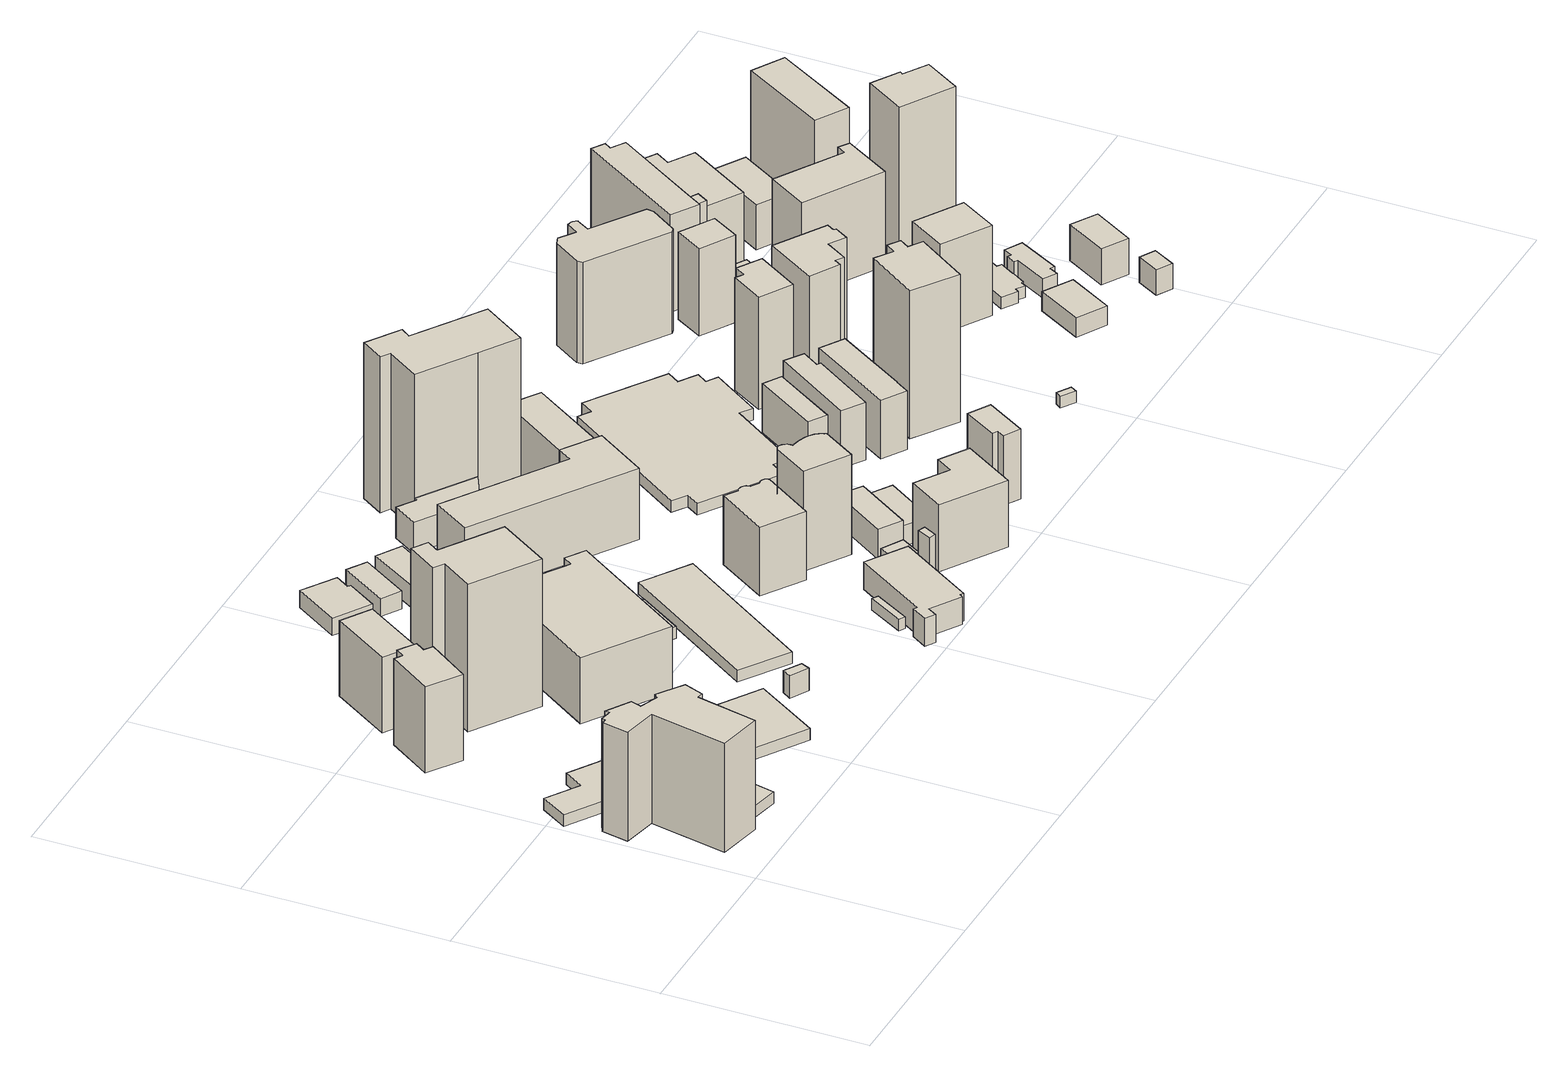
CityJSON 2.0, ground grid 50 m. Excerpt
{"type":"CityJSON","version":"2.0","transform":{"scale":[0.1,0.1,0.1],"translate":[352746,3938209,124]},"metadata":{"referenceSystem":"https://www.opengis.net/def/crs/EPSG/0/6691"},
"CityObjects":{
"building1":{"type":"Building","attributes":{"usage":"412","measuredHeight":29,"storeysAboveGround":10,"BuildingIDAttribute.prefecture":"14","BuildingIDAttribute.city":"14152","BuildingDetailAttribute.totalFloorArea":3456.35,"BuildingDetailAttribute.buildingFootprintArea":345.63,"BuildingDetailAttribute.buildingStructureType":"610","BuildingDetailAttribute.buildingStructureOrgType":"2","BuildingDetailAttribute.orgUsage":"20","BuildingDetailAttribute.surveyYear":2015},"geometry":[{"type":"Solid","lod":"1","boundaries":[[[[0,1,2,3,4,5,6,7,8,9,10,11,12,13,14,15]],[[14,16,17,15]],[[13,18,16,14]],[[12,19,18,13]],[[11,20,19,12]],[[10,21,20,11]],[[9,22,21,10]],[[8,23,22,9]],[[7,24,23,8]],[[6,25,24,7]],[[5,26,25,6]],[[4,27,26,5]],[[3,28,27,4]],[[2,29,28,3]],[[1,30,29,2]],[[0,31,30,1]],[[15,17,31,0]],[[16,18,19,20,21,22,23,24,25,26,27,28,29,30,31,17]]]]}]},
"building2":{"type":"Building","attributes":{"usage":"411","storeysAboveGround":2,"BuildingIDAttribute.prefecture":"14","BuildingIDAttribute.city":"14152","BuildingDetailAttribute.totalFloorArea":119.56,"BuildingDetailAttribute.buildingFootprintArea":59.78,"BuildingDetailAttribute.buildingStructureType":"601","BuildingDetailAttribute.buildingStructureOrgType":"1","BuildingDetailAttribute.orgUsage":"10","BuildingDetailAttribute.surveyYear":2015},"geometry":[{"type":"Solid","lod":"1","boundaries":[[[[32,33,34,35]],[[34,36,37,35]],[[33,38,36,34]],[[32,39,38,33]],[[35,37,39,32]],[[36,38,39,37]]]]}]},
"building3":{"type":"Building","attributes":{"usage":"412","measuredHeight":26.6,"storeysAboveGround":8,"BuildingIDAttribute.prefecture":"14","BuildingIDAttribute.city":"14152","BuildingDetailAttribute.totalFloorArea":929.4,"BuildingDetailAttribute.buildingFootprintArea":116.17,"BuildingDetailAttribute.buildingStructureType":"610","BuildingDetailAttribute.buildingStructureOrgType":"2","BuildingDetailAttribute.orgUsage":"20","BuildingDetailAttribute.surveyYear":2015},"geometry":[{"type":"Solid","lod":"1","boundaries":[[[[40,41,42,43,44,45,46,47]],[[46,48,49,47]],[[45,50,48,46]],[[44,51,50,45]],[[43,52,51,44]],[[42,53,52,43]],[[41,54,53,42]],[[40,55,54,41]],[[47,49,55,40]],[[48,50,51,52,53,54,55,49]]]]}]},
"building4":{"type":"Building","attributes":{"usage":"431","storeysAboveGround":2,"BuildingIDAttribute.prefecture":"14","BuildingIDAttribute.city":"14152","BuildingDetailAttribute.totalFloorArea":1826.39,"BuildingDetailAttribute.buildingFootprintArea":913.2,"BuildingDetailAttribute.buildingStructureType":"610","BuildingDetailAttribute.buildingStructureOrgType":"2","BuildingDetailAttribute.orgUsage":"141","BuildingDetailAttribute.surveyYear":2015},"geometry":[{"type":"Solid","lod":"1","boundaries":[[[[56,57,58,59,60,61,62,63]],[[62,64,65,63]],[[61,66,64,62]],[[60,67,66,61]],[[59,68,67,60]],[[58,69,68,59]],[[57,70,69,58]],[[56,71,70,57]],[[63,65,71,56]],[[64,66,67,68,69,70,71,65]]]]}]},
"building5":{"type":"Building","attributes":{"usage":"401","measuredHeight":21.5,"storeysAboveGround":5,"BuildingIDAttribute.prefecture":"14","BuildingIDAttribute.city":"14152","BuildingDetailAttribute.totalFloorArea":671.8,"BuildingDetailAttribute.buildingFootprintArea":134.36,"BuildingDetailAttribute.buildingStructureType":"610","BuildingDetailAttribute.buildingStructureOrgType":"2","BuildingDetailAttribute.orgUsage":"61","BuildingDetailAttribute.surveyYear":2015},"geometry":[{"type":"Solid","lod":"1","boundaries":[[[[72,73,74,75]],[[74,76,77,75]],[[73,78,76,74]],[[72,79,78,73]],[[75,77,79,72]],[[76,78,79,77]]]]}]},
"building6":{"type":"Building","attributes":{"usage":"414","measuredHeight":40.5,"storeysAboveGround":13,"BuildingIDAttribute.prefecture":"14","BuildingIDAttribute.city":"14152","BuildingDetailAttribute.totalFloorArea":3338.37,"BuildingDetailAttribute.buildingFootprintArea":256.8,"BuildingDetailAttribute.buildingStructureType":"610","BuildingDetailAttribute.buildingStructureOrgType":"2","BuildingDetailAttribute.orgUsage":"44","BuildingDetailAttribute.surveyYear":2015},"geometry":[{"type":"Solid","lod":"1","boundaries":[[[[80,81,82,83,84,85,86,87]],[[86,88,89,87]],[[85,90,88,86]],[[84,91,90,85]],[[83,92,91,84]],[[82,93,92,83]],[[81,94,93,82]],[[80,95,94,81]],[[87,89,95,80]],[[88,90,91,92,93,94,95,89]]]]}]},
"building7":{"type":"Building","attributes":{"usage":"414","measuredHeight":6.7,"storeysAboveGround":13,"BuildingIDAttribute.prefecture":"14","BuildingIDAttribute.city":"14152","BuildingDetailAttribute.totalFloorArea":1744.24,"BuildingDetailAttribute.buildingFootprintArea":134.17,"BuildingDetailAttribute.buildingStructureType":"610","BuildingDetailAttribute.buildingStructureOrgType":"2","BuildingDetailAttribute.orgUsage":"44","BuildingDetailAttribute.surveyYear":2015},"geometry":[{"type":"Solid","lod":"1","boundaries":[[[[96,97,98,99,100,101,102,103]],[[102,104,105,103]],[[101,106,104,102]],[[100,107,106,101]],[[99,108,107,100]],[[98,109,108,99]],[[97,110,109,98]],[[96,111,110,97]],[[103,105,111,96]],[[104,106,107,108,109,110,111,105]]]]}]},
"building8":{"type":"Building","attributes":{"measuredHeight":9.7,"BuildingIDAttribute.prefecture":"14","BuildingIDAttribute.city":"14152","BuildingDetailAttribute.surveyYear":2015},"geometry":[{"type":"Solid","lod":"1","boundaries":[[[[112,113,114,115]],[[114,116,117,115]],[[113,118,116,114]],[[112,119,118,113]],[[115,117,119,112]],[[116,118,119,117]]]]}]},
"building9":{"type":"Building","attributes":{"usage":"404","measuredHeight":18.6,"storeysAboveGround":4,"BuildingIDAttribute.prefecture":"14","BuildingIDAttribute.city":"14152","BuildingDetailAttribute.totalFloorArea":2970.97,"BuildingDetailAttribute.buildingFootprintArea":742.74,"BuildingDetailAttribute.buildingStructureType":"610","BuildingDetailAttribute.buildingStructureOrgType":"2","BuildingDetailAttribute.orgUsage":"110","BuildingDetailAttribute.surveyYear":2015},"geometry":[{"type":"Solid","lod":"1","boundaries":[[[[120,121,122,123,124,125,126,127,128,129,130,131]],[[130,132,133,131]],[[129,134,132,130]],[[128,135,134,129]],[[127,136,135,128]],[[126,137,136,127]],[[125,138,137,126]],[[124,139,138,125]],[[123,140,139,124]],[[122,141,140,123]],[[121,142,141,122]],[[120,143,142,121]],[[131,133,143,120]],[[132,134,135,136,137,138,139,140,141,142,143,133]]]]}]},
"building10":{"type":"Building","attributes":{"usage":"401","measuredHeight":5.7,"storeysAboveGround":2,"BuildingIDAttribute.prefecture":"14","BuildingIDAttribute.city":"14152","BuildingDetailAttribute.totalFloorArea":253.74,"BuildingDetailAttribute.buildingFootprintArea":126.87,"BuildingDetailAttribute.buildingStructureType":"610","BuildingDetailAttribute.buildingStructureOrgType":"2","BuildingDetailAttribute.orgUsage":"61","BuildingDetailAttribute.surveyYear":2015},"geometry":[{"type":"Solid","lod":"1","boundaries":[[[[144,145,146,147,148,149]],[[148,150,151,149]],[[147,152,150,148]],[[146,153,152,147]],[[145,154,153,146]],[[144,155,154,145]],[[149,151,155,144]],[[150,152,153,154,155,151]]]]}]},
"building11":{"type":"Building","attributes":{"BuildingIDAttribute.prefecture":"14","BuildingIDAttribute.city":"14152","BuildingDetailAttribute.surveyYear":2015},"geometry":[{"type":"Solid","lod":"1","boundaries":[[[[156,157,158,159]],[[158,160,161,159]],[[157,162,160,158]],[[156,163,162,157]],[[159,161,163,156]],[[160,162,163,161]]]]}]},
"building12":{"type":"Building","attributes":{"usage":"411","storeysAboveGround":2,"BuildingIDAttribute.prefecture":"14","BuildingIDAttribute.city":"14152","BuildingDetailAttribute.totalFloorArea":138.74,"BuildingDetailAttribute.buildingFootprintArea":69.37,"BuildingDetailAttribute.buildingStructureType":"610","BuildingDetailAttribute.buildingStructureOrgType":"2","BuildingDetailAttribute.orgUsage":"10","BuildingDetailAttribute.surveyYear":2015},"geometry":[{"type":"Solid","lod":"1","boundaries":[[[[164,165,166,167,168,169,170,171]],[[170,172,173,171]],[[169,174,172,170]],[[168,175,174,169]],[[167,176,175,168]],[[166,177,176,167]],[[165,178,177,166]],[[164,179,178,165]],[[171,173,179,164]],[[172,174,175,176,177,178,179,173]]]]}]},
"building13":{"type":"Building","attributes":{"usage":"402","storeysAboveGround":3,"BuildingIDAttribute.prefecture":"14","BuildingIDAttribute.city":"14152","BuildingDetailAttribute.totalFloorArea":1592.47,"BuildingDetailAttribute.buildingFootprintArea":530.82,"BuildingDetailAttribute.buildingStructureType":"610","BuildingDetailAttribute.buildingStructureOrgType":"2","BuildingDetailAttribute.orgUsage":"72","BuildingDetailAttribute.surveyYear":2015},"geometry":[{"type":"Solid","lod":"1","boundaries":[[[[180,181,182,183]],[[182,184,185,183]],[[181,186,184,182]],[[180,187,186,181]],[[183,185,187,180]],[[184,186,187,185]]]]}]},
"building14":{"type":"Building","attributes":{"usage":"412","measuredHeight":5.8,"storeysAboveGround":2,"BuildingIDAttribute.prefecture":"14","BuildingIDAttribute.city":"14152","BuildingDetailAttribute.totalFloorArea":128.72,"BuildingDetailAttribute.buildingFootprintArea":64.36,"BuildingDetailAttribute.buildingStructureType":"601","BuildingDetailAttribute.buildingStructureOrgType":"1","BuildingDetailAttribute.orgUsage":"20","BuildingDetailAttribute.surveyYear":2015},"geometry":[{"type":"Solid","lod":"1","boundaries":[[[[188,189,190,191]],[[190,192,193,191]],[[189,194,192,190]],[[188,195,194,189]],[[191,193,195,188]],[[192,194,195,193]]]]}]},
"building15":{"type":"Building","attributes":{"usage":"413","measuredHeight":7.1,"storeysAboveGround":2,"BuildingIDAttribute.prefecture":"14","BuildingIDAttribute.city":"14152","BuildingDetailAttribute.totalFloorArea":194.7,"BuildingDetailAttribute.buildingFootprintArea":97.35,"BuildingDetailAttribute.buildingStructureType":"601","BuildingDetailAttribute.buildingStructureOrgType":"1","BuildingDetailAttribute.orgUsage":"30","BuildingDetailAttribute.surveyYear":2015},"geometry":[{"type":"Solid","lod":"1","boundaries":[[[[196,197,198,199]],[[198,200,201,199]],[[197,202,200,198]],[[196,203,202,197]],[[199,201,203,196]],[[200,202,203,201]]]]}]},
"building16":{"type":"Building","attributes":{"BuildingIDAttribute.prefecture":"14","BuildingIDAttribute.city":"14152","BuildingDetailAttribute.surveyYear":2015},"geometry":[{"type":"Solid","lod":"1","boundaries":[[[[204,205,206,207]],[[206,208,209,207]],[[205,210,208,206]],[[204,211,210,205]],[[207,209,211,204]],[[208,210,211,209]]]]}]},
"building17":{"type":"Building","attributes":{"usage":"411","measuredHeight":7.5,"storeysAboveGround":2,"BuildingIDAttribute.prefecture":"14","BuildingIDAttribute.city":"14152","BuildingDetailAttribute.totalFloorArea":149.2,"BuildingDetailAttribute.buildingFootprintArea":74.6,"BuildingDetailAttribute.buildingStructureType":"601","BuildingDetailAttribute.buildingStructureOrgType":"1","BuildingDetailAttribute.orgUsage":"10","BuildingDetailAttribute.surveyYear":2015},"geometry":[{"type":"Solid","lod":"1","boundaries":[[[[212,213,214,215,216,217,218,219,220,221]],[[220,222,223,221]],[[219,224,222,220]],[[218,225,224,219]],[[217,226,225,218]],[[216,227,226,217]],[[215,228,227,216]],[[214,229,228,215]],[[213,230,229,214]],[[212,231,230,213]],[[221,223,231,212]],[[222,224,225,226,227,228,229,230,231,223]]]]}]},
"building18":{"type":"Building","attributes":{"usage":"414","measuredHeight":21.8,"storeysAboveGround":6,"BuildingIDAttribute.prefecture":"14","BuildingIDAttribute.city":"14152","BuildingDetailAttribute.totalFloorArea":638.61,"BuildingDetailAttribute.buildingFootprintArea":106.44,"BuildingDetailAttribute.buildingStructureType":"610","BuildingDetailAttribute.buildingStructureOrgType":"2","BuildingDetailAttribute.orgUsage":"44","BuildingDetailAttribute.surveyYear":2015},"geometry":[{"type":"Solid","lod":"1","boundaries":[[[[232,233,234,235,236,237,238,239,240,241,242,243,244,245,246,247,248,249,250,251,252]],[[251,253,254,252]],[[250,255,253,251]],[[249,256,255,250]],[[248,257,256,249]],[[247,258,257,248]],[[246,259,258,247]],[[245,260,259,246]],[[244,261,260,245]],[[243,262,261,244]],[[242,263,262,243]],[[241,264,263,242]],[[240,265,264,241]],[[239,266,265,240]],[[238,267,266,239]],[[237,268,267,238]],[[236,269,268,237]],[[235,270,269,236]],[[234,271,270,235]],[[233,272,271,234]],[[232,273,272,233]],[[252,254,273,232]],[[253,255,256,257,258,259,260,261,262,263,264,265,266,267,268,269,270,271,272,273,254]]]]}]},
"building19":{"type":"Building","attributes":{"usage":"414","measuredHeight":21.4,"storeysAboveGround":13,"BuildingIDAttribute.prefecture":"14","BuildingIDAttribute.city":"14152","BuildingDetailAttribute.totalFloorArea":5369.91,"BuildingDetailAttribute.buildingFootprintArea":413.07,"BuildingDetailAttribute.buildingStructureType":"610","BuildingDetailAttribute.buildingStructureOrgType":"2","BuildingDetailAttribute.orgUsage":"44","BuildingDetailAttribute.surveyYear":2015},"geometry":[{"type":"Solid","lod":"1","boundaries":[[[[274,275,276,277,278,279,280]],[[279,281,282,280]],[[278,283,281,279]],[[277,284,283,278]],[[276,285,284,277]],[[275,286,285,276]],[[274,287,286,275]],[[280,282,287,274]],[[281,283,284,285,286,287,282]]]]}]},
"building20":{"type":"Building","attributes":{"measuredHeight":15.6,"BuildingIDAttribute.prefecture":"14","BuildingIDAttribute.city":"14152","BuildingDetailAttribute.surveyYear":2015},"geometry":[{"type":"Solid","lod":"1","boundaries":[[[[288,289,290,291]],[[290,292,293,291]],[[289,294,292,290]],[[288,295,294,289]],[[291,293,295,288]],[[292,294,295,293]]]]}]},
"building21":{"type":"Building","attributes":{"usage":"414","measuredHeight":18.4,"storeysAboveGround":13,"BuildingIDAttribute.prefecture":"14","BuildingIDAttribute.city":"14152","BuildingDetailAttribute.totalFloorArea":1444.84,"BuildingDetailAttribute.buildingFootprintArea":111.14,"BuildingDetailAttribute.buildingStructureType":"610","BuildingDetailAttribute.buildingStructureOrgType":"2","BuildingDetailAttribute.orgUsage":"44","BuildingDetailAttribute.surveyYear":2015},"geometry":[{"type":"Solid","lod":"1","boundaries":[[[[296,297,298,299,300,301,302,303]],[[302,304,305,303]],[[301,306,304,302]],[[300,307,306,301]],[[299,308,307,300]],[[298,309,308,299]],[[297,310,309,298]],[[296,311,310,297]],[[303,305,311,296]],[[304,306,307,308,309,310,311,305]]]]}]},
"building22":{"type":"Building","attributes":{"usage":"413","storeysAboveGround":1,"BuildingIDAttribute.prefecture":"14","BuildingIDAttribute.city":"14152","BuildingDetailAttribute.totalFloorArea":35.87,"BuildingDetailAttribute.buildingFootprintArea":35.87,"BuildingDetailAttribute.buildingStructureType":"601","BuildingDetailAttribute.buildingStructureOrgType":"1","BuildingDetailAttribute.orgUsage":"30","BuildingDetailAttribute.surveyYear":2015},"geometry":[{"type":"Solid","lod":"1","boundaries":[[[[312,313,314,315]],[[314,316,317,315]],[[313,318,316,314]],[[312,319,318,313]],[[315,317,319,312]],[[316,318,319,317]]]]}]},
"building23":{"type":"Building","attributes":{"usage":"414","measuredHeight":30.5,"storeysAboveGround":9,"BuildingIDAttribute.prefecture":"14","BuildingIDAttribute.city":"14152","BuildingDetailAttribute.totalFloorArea":1024.26,"BuildingDetailAttribute.buildingFootprintArea":113.81,"BuildingDetailAttribute.buildingStructureType":"610","BuildingDetailAttribute.buildingStructureOrgType":"2","BuildingDetailAttribute.orgUsage":"44","BuildingDetailAttribute.surveyYear":2015},"geometry":[{"type":"Solid","lod":"1","boundaries":[[[[320,321,322,323,324,325,326,327,328,329,330,331,332,333,334,335,336,337]],[[336,338,339,337]],[[335,340,338,336]],[[334,341,340,335]],[[333,342,341,334]],[[332,343,342,333]],[[331,344,343,332]],[[330,345,344,331]],[[329,346,345,330]],[[328,347,346,329]],[[327,348,347,328]],[[326,349,348,327]],[[325,350,349,326]],[[324,351,350,325]],[[323,352,351,324]],[[322,353,352,323]],[[321,354,353,322]],[[320,355,354,321]],[[337,339,355,320]],[[338,340,341,342,343,344,345,346,347,348,349,350,351,352,353,354,355,339]]]]}]},
"building24":{"type":"Building","attributes":{"usage":"414","measuredHeight":20.6,"storeysAboveGround":6,"BuildingIDAttribute.prefecture":"14","BuildingIDAttribute.city":"14152","BuildingDetailAttribute.totalFloorArea":1369.75,"BuildingDetailAttribute.buildingFootprintArea":228.29,"BuildingDetailAttribute.buildingStructureType":"610","BuildingDetailAttribute.buildingStructureOrgType":"2","BuildingDetailAttribute.orgUsage":"44","BuildingDetailAttribute.surveyYear":2015},"geometry":[{"type":"Solid","lod":"1","boundaries":[[[[356,357,358,359,360,361]],[[360,362,363,361]],[[359,364,362,360]],[[358,365,364,359]],[[357,366,365,358]],[[356,367,366,357]],[[361,363,367,356]],[[362,364,365,366,367,363]]]]}]},
"building25":{"type":"Building","attributes":{"usage":"402","measuredHeight":9.5,"storeysAboveGround":3,"BuildingIDAttribute.prefecture":"14","BuildingIDAttribute.city":"14152","BuildingDetailAttribute.totalFloorArea":359.44,"BuildingDetailAttribute.buildingFootprintArea":119.81,"BuildingDetailAttribute.buildingStructureType":"610","BuildingDetailAttribute.buildingStructureOrgType":"2","BuildingDetailAttribute.orgUsage":"101","BuildingDetailAttribute.surveyYear":2015},"geometry":[{"type":"Solid","lod":"1","boundaries":[[[[368,369,370,371]],[[370,372,373,371]],[[369,374,372,370]],[[368,375,374,369]],[[371,373,375,368]],[[372,374,375,373]]]]}]},
"building26":{"type":"Building","attributes":{"usage":"414","measuredHeight":43.7,"storeysAboveGround":13,"BuildingIDAttribute.prefecture":"14","BuildingIDAttribute.city":"14152","BuildingDetailAttribute.totalFloorArea":4040.77,"BuildingDetailAttribute.buildingFootprintArea":310.83,"BuildingDetailAttribute.buildingStructureType":"610","BuildingDetailAttribute.buildingStructureOrgType":"2","BuildingDetailAttribute.orgUsage":"44","BuildingDetailAttribute.surveyYear":2015},"geometry":[{"type":"Solid","lod":"1","boundaries":[[[[376,377,378,379,380,381,382,383,384]],[[383,385,386,384]],[[382,387,385,383]],[[381,388,387,382]],[[380,389,388,381]],[[379,390,389,380]],[[378,391,390,379]],[[377,392,391,378]],[[376,393,392,377]],[[384,386,393,376]],[[385,387,388,389,390,391,392,393,386]]]]}]},
"building27":{"type":"Building","attributes":{"usage":"413","measuredHeight":7,"storeysAboveGround":2,"BuildingIDAttribute.prefecture":"14","BuildingIDAttribute.city":"14152","BuildingDetailAttribute.totalFloorArea":169.87,"BuildingDetailAttribute.buildingFootprintArea":84.94,"BuildingDetailAttribute.buildingStructureType":"601","BuildingDetailAttribute.buildingStructureOrgType":"1","BuildingDetailAttribute.orgUsage":"30","BuildingDetailAttribute.surveyYear":2015},"geometry":[{"type":"Solid","lod":"1","boundaries":[[[[394,395,396,397]],[[396,398,399,397]],[[395,400,398,396]],[[394,401,400,395]],[[397,399,401,394]],[[398,400,401,399]]]]}]},
"building28":{"type":"Building","attributes":{"usage":"414","measuredHeight":16.9,"storeysAboveGround":13,"BuildingIDAttribute.prefecture":"14","BuildingIDAttribute.city":"14152","BuildingDetailAttribute.totalFloorArea":2221.88,"BuildingDetailAttribute.buildingFootprintArea":170.91,"BuildingDetailAttribute.buildingStructureType":"610","BuildingDetailAttribute.buildingStructureOrgType":"2","BuildingDetailAttribute.orgUsage":"44","BuildingDetailAttribute.surveyYear":2015},"geometry":[{"type":"Solid","lod":"1","boundaries":[[[[276,275,402,403,404]],[[403,405,406,404]],[[402,407,405,403]],[[275,408,407,402]],[[276,409,408,275]],[[404,406,409,276]],[[405,407,408,409,406]]]]}]},
"building29":{"type":"Building","attributes":{"usage":"404","measuredHeight":22,"storeysAboveGround":6,"BuildingIDAttribute.prefecture":"14","BuildingIDAttribute.city":"14152","BuildingDetailAttribute.totalFloorArea":369.01,"BuildingDetailAttribute.buildingFootprintArea":61.5,"BuildingDetailAttribute.buildingStructureType":"610","BuildingDetailAttribute.buildingStructureOrgType":"2","BuildingDetailAttribute.orgUsage":"110","BuildingDetailAttribute.surveyYear":2015},"geometry":[{"type":"Solid","lod":"1","boundaries":[[[[410,411,412,413,414,415]],[[414,416,417,415]],[[413,418,416,414]],[[412,419,418,413]],[[411,420,419,412]],[[410,421,420,411]],[[415,417,421,410]],[[416,418,419,420,421,417]]]]}]},
"building30":{"type":"Building","attributes":{"usage":"431","storeysAboveGround":2,"BuildingIDAttribute.prefecture":"14","BuildingIDAttribute.city":"14152","BuildingDetailAttribute.totalFloorArea":2714.92,"BuildingDetailAttribute.buildingFootprintArea":1357.46,"BuildingDetailAttribute.buildingStructureType":"610","BuildingDetailAttribute.buildingStructureOrgType":"2","BuildingDetailAttribute.orgUsage":"141","BuildingDetailAttribute.surveyYear":2015},"geometry":[{"type":"Solid","lod":"1","boundaries":[[[[422,423,424,425,426,427,428,429,430,431,432,433,434,435,436,437]],[[436,438,439,437]],[[435,440,438,436]],[[434,441,440,435]],[[433,442,441,434]],[[432,443,442,433]],[[431,444,443,432]],[[430,445,444,431]],[[429,446,445,430]],[[428,447,446,429]],[[427,448,447,428]],[[426,449,448,427]],[[425,450,449,426]],[[424,451,450,425]],[[423,452,451,424]],[[422,453,452,423]],[[437,439,453,422]],[[438,440,441,442,443,444,445,446,447,448,449,450,451,452,453,439]]]]}]},
"building31":{"type":"Building","attributes":{"usage":"414","measuredHeight":14.2,"storeysAboveGround":4,"BuildingIDAttribute.prefecture":"14","BuildingIDAttribute.city":"14152","BuildingDetailAttribute.totalFloorArea":340.99,"BuildingDetailAttribute.buildingFootprintArea":85.25,"BuildingDetailAttribute.buildingStructureType":"610","BuildingDetailAttribute.buildingStructureOrgType":"2","BuildingDetailAttribute.orgUsage":"44","BuildingDetailAttribute.surveyYear":2015},"geometry":[{"type":"Solid","lod":"1","boundaries":[[[[454,455,456,457]],[[456,458,459,457]],[[455,460,458,456]],[[454,461,460,455]],[[457,459,461,454]],[[458,460,461,459]]]]}]},
"building32":{"type":"Building","attributes":{"usage":"412","measuredHeight":16.1,"storeysAboveGround":5,"BuildingIDAttribute.prefecture":"14","BuildingIDAttribute.city":"14152","BuildingDetailAttribute.totalFloorArea":732.4,"BuildingDetailAttribute.buildingFootprintArea":146.48,"BuildingDetailAttribute.buildingStructureType":"610","BuildingDetailAttribute.buildingStructureOrgType":"2","BuildingDetailAttribute.orgUsage":"20","BuildingDetailAttribute.surveyYear":2015},"geometry":[{"type":"Solid","lod":"1","boundaries":[[[[462,463,464,465,466,467]],[[466,468,469,467]],[[465,470,468,466]],[[464,471,470,465]],[[463,472,471,464]],[[462,473,472,463]],[[467,469,473,462]],[[468,470,471,472,473,469]]]]}]},
"building33":{"type":"Building","attributes":{"usage":"414","measuredHeight":17.8,"storeysAboveGround":5,"BuildingIDAttribute.prefecture":"14","BuildingIDAttribute.city":"14152","BuildingDetailAttribute.totalFloorArea":762.95,"BuildingDetailAttribute.buildingFootprintArea":152.59,"BuildingDetailAttribute.buildingStructureType":"610","BuildingDetailAttribute.buildingStructureOrgType":"2","BuildingDetailAttribute.orgUsage":"44","BuildingDetailAttribute.surveyYear":2015},"geometry":[{"type":"Solid","lod":"1","boundaries":[[[[474,475,476,477,478,479]],[[478,480,481,479]],[[477,482,480,478]],[[476,483,482,477]],[[475,484,483,476]],[[474,485,484,475]],[[479,481,485,474]],[[480,482,483,484,485,481]]]]}]},
"building34":{"type":"Building","attributes":{"usage":"412","measuredHeight":41.9,"storeysAboveGround":14,"BuildingIDAttribute.prefecture":"14","BuildingIDAttribute.city":"14152","BuildingDetailAttribute.totalFloorArea":2149.01,"BuildingDetailAttribute.buildingFootprintArea":153.5,"BuildingDetailAttribute.buildingStructureType":"610","BuildingDetailAttribute.buildingStructureOrgType":"2","BuildingDetailAttribute.orgUsage":"20","BuildingDetailAttribute.surveyYear":2015},"geometry":[{"type":"Solid","lod":"1","boundaries":[[[[486,487,488,489,490,491,492,493]],[[492,494,495,493]],[[491,496,494,492]],[[490,497,496,491]],[[489,498,497,490]],[[488,499,498,489]],[[487,500,499,488]],[[486,501,500,487]],[[493,495,501,486]],[[494,496,497,498,499,500,501,495]]]]}]},
"building35":{"type":"Building","attributes":{"usage":"412","measuredHeight":35.1,"storeysAboveGround":11,"BuildingIDAttribute.prefecture":"14","BuildingIDAttribute.city":"14152","BuildingDetailAttribute.totalFloorArea":906.49,"BuildingDetailAttribute.buildingFootprintArea":82.41,"BuildingDetailAttribute.buildingStructureType":"610","BuildingDetailAttribute.buildingStructureOrgType":"2","BuildingDetailAttribute.orgUsage":"20","BuildingDetailAttribute.surveyYear":2015},"geometry":[{"type":"Solid","lod":"1","boundaries":[[[[502,503,504,505,506,507]],[[506,508,509,507]],[[505,510,508,506]],[[504,511,510,505]],[[503,512,511,504]],[[502,513,512,503]],[[507,509,513,502]],[[508,510,511,512,513,509]]]]}]},
"building36":{"type":"Building","attributes":{"BuildingIDAttribute.prefecture":"14","BuildingIDAttribute.city":"14152","BuildingDetailAttribute.surveyYear":2015},"geometry":[{"type":"Solid","lod":"1","boundaries":[[[[514,515,516,517]],[[516,518,519,517]],[[515,520,518,516]],[[514,521,520,515]],[[517,519,521,514]],[[518,520,521,519]]]]}]},
"building37":{"type":"Building","attributes":{"BuildingIDAttribute.prefecture":"14","BuildingIDAttribute.city":"14152","BuildingDetailAttribute.surveyYear":2015},"geometry":[{"type":"Solid","lod":"1","boundaries":[[[[522,523,524,525]],[[524,526,527,525]],[[523,528,526,524]],[[522,529,528,523]],[[525,527,529,522]],[[526,528,529,527]]]]}]},
"building38":{"type":"Building","attributes":{"usage":"412","measuredHeight":32.7,"storeysAboveGround":11,"BuildingIDAttribute.prefecture":"14","BuildingIDAttribute.city":"14152","BuildingDetailAttribute.totalFloorArea":1524.57,"BuildingDetailAttribute.buildingFootprintArea":138.6,"BuildingDetailAttribute.buildingStructureType":"610","BuildingDetailAttribute.buildingStructureOrgType":"2","BuildingDetailAttribute.orgUsage":"20","BuildingDetailAttribute.surveyYear":2015},"geometry":[{"type":"Solid","lod":"1","boundaries":[[[[530,531,532,533,534,535,536,537,538,539]],[[538,540,541,539]],[[537,542,540,538]],[[536,543,542,537]],[[535,544,543,536]],[[534,545,544,535]],[[533,546,545,534]],[[532,547,546,533]],[[531,548,547,532]],[[530,549,548,531]],[[539,541,549,530]],[[540,542,543,544,545,546,547,548,549,541]]]]}]},
"building39":{"type":"Building","attributes":{"usage":"412","measuredHeight":35,"storeysAboveGround":10,"BuildingIDAttribute.prefecture":"14","BuildingIDAttribute.city":"14152","BuildingDetailAttribute.totalFloorArea":2141.74,"BuildingDetailAttribute.buildingFootprintArea":214.17,"BuildingDetailAttribute.buildingStructureType":"610","BuildingDetailAttribute.buildingStructureOrgType":"2","BuildingDetailAttribute.orgUsage":"20","BuildingDetailAttribute.surveyYear":2015},"geometry":[{"type":"Solid","lod":"1","boundaries":[[[[550,551,552,553,554,555,556,557,558,559,560,561,562,563,564,565]],[[564,566,567,565]],[[563,568,566,564]],[[562,569,568,563]],[[561,570,569,562]],[[560,571,570,561]],[[559,572,571,560]],[[558,573,572,559]],[[557,574,573,558]],[[556,575,574,557]],[[555,576,575,556]],[[554,577,576,555]],[[553,578,577,554]],[[552,579,578,553]],[[551,580,579,552]],[[550,581,580,551]],[[565,567,581,550]],[[566,568,569,570,571,572,573,574,575,576,577,578,579,580,581,567]]]]}]},
"building40":{"type":"Building","attributes":{"usage":"412","measuredHeight":23.2,"storeysAboveGround":9,"BuildingIDAttribute.prefecture":"14","BuildingIDAttribute.city":"14152","BuildingDetailAttribute.totalFloorArea":564.47,"BuildingDetailAttribute.buildingFootprintArea":62.72,"BuildingDetailAttribute.buildingStructureType":"610","BuildingDetailAttribute.buildingStructureOrgType":"2","BuildingDetailAttribute.orgUsage":"20","BuildingDetailAttribute.surveyYear":2015},"geometry":[{"type":"Solid","lod":"1","boundaries":[[[[582,583,584,585]],[[584,586,587,585]],[[583,588,586,584]],[[582,589,588,583]],[[585,587,589,582]],[[586,588,589,587]]]]}]},
"building41":{"type":"Building","attributes":{"usage":"412","measuredHeight":7.5,"storeysAboveGround":2,"BuildingIDAttribute.prefecture":"14","BuildingIDAttribute.city":"14152","BuildingDetailAttribute.totalFloorArea":263.03,"BuildingDetailAttribute.buildingFootprintArea":131.51,"BuildingDetailAttribute.buildingStructureType":"601","BuildingDetailAttribute.buildingStructureOrgType":"1","BuildingDetailAttribute.orgUsage":"20","BuildingDetailAttribute.surveyYear":2015},"geometry":[{"type":"Solid","lod":"1","boundaries":[[[[590,591,592,593]],[[592,594,595,593]],[[591,596,594,592]],[[590,597,596,591]],[[593,595,597,590]],[[594,596,597,595]]]]}]},
"building42":{"type":"Building","attributes":{"usage":"412","measuredHeight":29.4,"storeysAboveGround":9,"BuildingIDAttribute.prefecture":"14","BuildingIDAttribute.city":"14152","BuildingDetailAttribute.totalFloorArea":1090.83,"BuildingDetailAttribute.buildingFootprintArea":121.2,"BuildingDetailAttribute.buildingStructureType":"610","BuildingDetailAttribute.buildingStructureOrgType":"2","BuildingDetailAttribute.orgUsage":"20","BuildingDetailAttribute.surveyYear":2015},"geometry":[{"type":"Solid","lod":"1","boundaries":[[[[598,599,600,601]],[[600,602,603,601]],[[599,604,602,600]],[[598,605,604,599]],[[601,603,605,598]],[[602,604,605,603]]]]}]},
"building43":{"type":"Building","attributes":{"measuredHeight":25,"BuildingIDAttribute.prefecture":"14","BuildingIDAttribute.city":"14152","BuildingDetailAttribute.surveyYear":2015},"geometry":[{"type":"Solid","lod":"1","boundaries":[[[[606,607,608,609]],[[608,610,611,609]],[[607,612,610,608]],[[606,613,612,607]],[[609,611,613,606]],[[610,612,613,611]]]]}]},
"building44":{"type":"Building","attributes":{"usage":"413","measuredHeight":5.3,"storeysAboveGround":2,"BuildingIDAttribute.prefecture":"14","BuildingIDAttribute.city":"14152","BuildingDetailAttribute.totalFloorArea":174.38,"BuildingDetailAttribute.buildingFootprintArea":87.19,"BuildingDetailAttribute.buildingStructureType":"610","BuildingDetailAttribute.buildingStructureOrgType":"2","BuildingDetailAttribute.orgUsage":"30","BuildingDetailAttribute.surveyYear":2015},"geometry":[{"type":"Solid","lod":"1","boundaries":[[[[614,615,616,617]],[[616,618,619,617]],[[615,620,618,616]],[[614,621,620,615]],[[617,619,621,614]],[[618,620,621,619]]]]}]},
"building45":{"type":"Building","attributes":{"usage":"412","measuredHeight":28.6,"storeysAboveGround":9,"BuildingIDAttribute.prefecture":"14","BuildingIDAttribute.city":"14152","BuildingDetailAttribute.totalFloorArea":1699.58,"BuildingDetailAttribute.buildingFootprintArea":188.84,"BuildingDetailAttribute.buildingStructureType":"610","BuildingDetailAttribute.buildingStructureOrgType":"2","BuildingDetailAttribute.orgUsage":"20","BuildingDetailAttribute.surveyYear":2015},"geometry":[{"type":"Solid","lod":"1","boundaries":[[[[622,623,624,625,626,627,628,629]],[[628,630,631,629]],[[627,632,630,628]],[[626,633,632,627]],[[625,634,633,626]],[[624,635,634,625]],[[623,636,635,624]],[[622,637,636,623]],[[629,631,637,622]],[[630,632,633,634,635,636,637,631]]]]}]},
"building46":{"type":"Building","attributes":{"usage":"411","storeysAboveGround":2,"BuildingIDAttribute.prefecture":"14","BuildingIDAttribute.city":"14152","BuildingDetailAttribute.totalFloorArea":154.86,"BuildingDetailAttribute.buildingFootprintArea":77.43,"BuildingDetailAttribute.buildingStructureType":"601","BuildingDetailAttribute.buildingStructureOrgType":"1","BuildingDetailAttribute.orgUsage":"10","BuildingDetailAttribute.surveyYear":2015},"geometry":[{"type":"Solid","lod":"1","boundaries":[[[[638,639,640,641,642,643,644,645,646,647,648,649]],[[648,650,651,649]],[[647,652,650,648]],[[646,653,652,647]],[[645,654,653,646]],[[644,655,654,645]],[[643,656,655,644]],[[642,657,656,643]],[[641,658,657,642]],[[640,659,658,641]],[[639,660,659,640]],[[638,661,660,639]],[[649,651,661,638]],[[650,652,653,654,655,656,657,658,659,660,661,651]]]]}]},
"building47":{"type":"Building","attributes":{"usage":"412","measuredHeight":25.7,"storeysAboveGround":9,"BuildingIDAttribute.prefecture":"14","BuildingIDAttribute.city":"14152","BuildingDetailAttribute.totalFloorArea":1867.12,"BuildingDetailAttribute.buildingFootprintArea":207.46,"BuildingDetailAttribute.buildingStructureType":"610","BuildingDetailAttribute.buildingStructureOrgType":"2","BuildingDetailAttribute.orgUsage":"20","BuildingDetailAttribute.surveyYear":2015},"geometry":[{"type":"Solid","lod":"1","boundaries":[[[[662,663,664,665,666,667]],[[666,668,669,667]],[[665,670,668,666]],[[664,671,670,665]],[[663,672,671,664]],[[662,673,672,663]],[[667,669,673,662]],[[668,670,671,672,673,669]]]]}]},
"building48":{"type":"Building","attributes":{"usage":"412","measuredHeight":5.5,"storeysAboveGround":2,"BuildingIDAttribute.prefecture":"14","BuildingIDAttribute.city":"14152","BuildingDetailAttribute.totalFloorArea":117.37,"BuildingDetailAttribute.buildingFootprintArea":58.69,"BuildingDetailAttribute.buildingStructureType":"601","BuildingDetailAttribute.buildingStructureOrgType":"1","BuildingDetailAttribute.orgUsage":"20","BuildingDetailAttribute.surveyYear":2015},"geometry":[{"type":"Solid","lod":"1","boundaries":[[[[674,675,676,677,678,679,680,681,682,683,684,685]],[[684,686,687,685]],[[683,688,686,684]],[[682,689,688,683]],[[681,690,689,682]],[[680,691,690,681]],[[679,692,691,680]],[[678,693,692,679]],[[677,694,693,678]],[[676,695,694,677]],[[675,696,695,676]],[[674,697,696,675]],[[685,687,697,674]],[[686,688,689,690,691,692,693,694,695,696,697,687]]]]}]},
"building49":{"type":"Building","attributes":{"usage":"412","measuredHeight":21,"storeysAboveGround":8,"BuildingIDAttribute.prefecture":"14","BuildingIDAttribute.city":"14152","BuildingDetailAttribute.totalFloorArea":1489.87,"BuildingDetailAttribute.buildingFootprintArea":186.23,"BuildingDetailAttribute.buildingStructureType":"610","BuildingDetailAttribute.buildingStructureOrgType":"2","BuildingDetailAttribute.orgUsage":"20","BuildingDetailAttribute.surveyYear":2015},"geometry":[{"type":"Solid","lod":"1","boundaries":[[[[698,699,700,701,702,703]],[[702,704,705,703]],[[701,706,704,702]],[[700,707,706,701]],[[699,708,707,700]],[[698,709,708,699]],[[703,705,709,698]],[[704,706,707,708,709,705]]]]}]},
"building50":{"type":"Building","attributes":{"usage":"404","measuredHeight":11.6,"storeysAboveGround":2,"BuildingIDAttribute.prefecture":"14","BuildingIDAttribute.city":"14152","BuildingDetailAttribute.totalFloorArea":54.87,"BuildingDetailAttribute.buildingFootprintArea":27.44,"BuildingDetailAttribute.buildingStructureType":"610","BuildingDetailAttribute.buildingStructureOrgType":"2","BuildingDetailAttribute.orgUsage":"110","BuildingDetailAttribute.surveyYear":2015},"geometry":[{"type":"Solid","lod":"1","boundaries":[[[[710,711,712,713]],[[712,714,715,713]],[[711,716,714,712]],[[710,717,716,711]],[[713,715,717,710]],[[714,716,717,715]]]]}]},
"building51":{"type":"Building","attributes":{"usage":"411","measuredHeight":10.2,"storeysAboveGround":3,"BuildingIDAttribute.prefecture":"14","BuildingIDAttribute.city":"14152","BuildingDetailAttribute.totalFloorArea":222.72,"BuildingDetailAttribute.buildingFootprintArea":74.24,"BuildingDetailAttribute.buildingStructureType":"610","BuildingDetailAttribute.buildingStructureOrgType":"2","BuildingDetailAttribute.orgUsage":"10","BuildingDetailAttribute.surveyYear":2015},"geometry":[{"type":"Solid","lod":"1","boundaries":[[[[718,719,720,721]],[[720,722,723,721]],[[719,724,722,720]],[[718,725,724,719]],[[721,723,725,718]],[[722,724,725,723]]]]}]},
"building52":{"type":"Building","attributes":{"usage":"422","measuredHeight":16.1,"storeysAboveGround":4,"BuildingIDAttribute.prefecture":"14","BuildingIDAttribute.city":"14152","BuildingDetailAttribute.totalFloorArea":550.16,"BuildingDetailAttribute.buildingFootprintArea":137.54,"BuildingDetailAttribute.buildingStructureType":"610","BuildingDetailAttribute.buildingStructureOrgType":"2","BuildingDetailAttribute.orgUsage":"137","BuildingDetailAttribute.surveyYear":2015},"geometry":[{"type":"Solid","lod":"1","boundaries":[[[[726,727,728,729]],[[728,730,731,729]],[[727,732,730,728]],[[726,733,732,727]],[[729,731,733,726]],[[730,732,733,731]]]]}]},
"building53":{"type":"Building","attributes":{"usage":"412","measuredHeight":43.2,"storeysAboveGround":14,"BuildingIDAttribute.prefecture":"14","BuildingIDAttribute.city":"14152","BuildingDetailAttribute.totalFloorArea":1732.32,"BuildingDetailAttribute.buildingFootprintArea":123.74,"BuildingDetailAttribute.buildingStructureType":"610","BuildingDetailAttribute.buildingStructureOrgType":"2","BuildingDetailAttribute.orgUsage":"20","BuildingDetailAttribute.surveyYear":2015},"geometry":[{"type":"Solid","lod":"1","boundaries":[[[[734,735,736,737,738,739]],[[738,740,741,739]],[[737,742,740,738]],[[736,743,742,737]],[[735,744,743,736]],[[734,745,744,735]],[[739,741,745,734]],[[740,742,743,744,745,741]]]]}]},
"building54":{"type":"Building","attributes":{"usage":"412","measuredHeight":35.7,"storeysAboveGround":12,"BuildingIDAttribute.prefecture":"14","BuildingIDAttribute.city":"14152","BuildingDetailAttribute.totalFloorArea":2034.34,"BuildingDetailAttribute.buildingFootprintArea":169.53,"BuildingDetailAttribute.buildingStructureType":"610","BuildingDetailAttribute.buildingStructureOrgType":"2","BuildingDetailAttribute.orgUsage":"20","BuildingDetailAttribute.surveyYear":2015},"geometry":[{"type":"Solid","lod":"1","boundaries":[[[[746,747,748,749]],[[748,750,751,749]],[[747,752,750,748]],[[746,753,752,747]],[[749,751,753,746]],[[750,752,753,751]]]]}]}
},
"vertices":[
[91,289,15],[5,307,15],[18,373,15],[29,371,15],[31,381,15],[60,375,15],[61,387,15],[120,350,15],[111,324,15],[158,306,15],[166,316,15],[229,271,15],[211,223,15],[195,225,15],[163,74,15],[52,97,15],[163,74,298],[52,97,298],[195,225,298],[211,223,298],[229,271,298],[166,316,298],[158,306,298],[111,324,298],[120,350,298],[61,387,298],[60,375,298],[31,381,298],[29,371,298],[18,373,298],[5,307,298],[91,289,298],
[231,199,15],[296,185,15],[273,80,15],[208,94,15],[273,80,45],[208,94,45],[296,185,45],[231,199,45],
[142,927,15],[161,915,15],[175,935,15],[217,907,15],[201,883,15],[221,869,15],[148,764,15],[68,819,15],[148,764,239],[68,819,239],[221,869,239],[201,883,239],[217,907,239],[175,935,239],[161,915,239],[142,927,239],
[4,459,12],[47,526,12],[127,474,12],[158,523,12],[374,384,12],[402,426,12],[640,272,12],[538,114,12],[640,272,42],[538,114,42],[402,426,42],[374,384,42],[158,523,42],[127,474,42],[47,526,42],[4,459,42],
[270,1115,14],[342,1069,14],[248,923,14],[175,970,14],[248,923,210],[175,970,210],[342,1069,210],[270,1115,210],
[256,802,14],[309,882,14],[284,899,14],[335,975,14],[373,950,14],[353,920,14],[498,824,14],[415,697,14],[498,824,397],[415,697,397],[353,920,397],[373,950,397],[335,975,397],[284,899,397],[309,882,397],[256,802,397],
[356,920,13],[378,951,13],[332,981,13],[353,1014,13],[422,979,13],[518,916,13],[543,891,13],[498,826,13],[543,891,80],[498,826,80],[518,916,80],[422,979,80],[353,1014,80],[332,981,80],[378,951,80],[356,920,80],
[670,222,12],[684,244,12],[725,219,12],[715,197,12],[725,219,70],[715,197,70],[684,244,70],[670,222,70],
[587,465,11],[391,595,11],[574,869,11],[584,863,11],[606,896,11],[649,867,11],[643,858,11],[667,842,11],[649,816,11],[721,768,11],[737,791,11],[784,760,11],[737,791,182],[784,760,182],[721,768,182],[649,816,182],[667,842,182],[643,858,182],[649,867,182],[606,896,182],[584,863,182],[574,869,182],[391,595,182],[587,465,182],
[554,1339,13],[634,1286,13],[612,1252,13],[618,1246,13],[570,1172,13],[482,1229,13],[570,1172,58],[482,1229,58],[618,1246,58],[612,1252,58],[634,1286,58],[554,1339,58],
[621,1069,12],[631,1083,12],[687,1044,12],[677,1031,12],[687,1044,42],[677,1031,42],[631,1083,42],[621,1069,42],
[820,656,11],[830,671,11],[856,654,11],[785,546,11],[759,563,11],[775,588,11],[745,607,11],[790,676,11],[745,607,41],[790,676,41],[775,588,41],[759,563,41],[785,546,41],[856,654,41],[830,671,41],[820,656,41],
[803,277,8],[686,355,8],[915,696,8],[1032,618,8],[915,696,38],[1032,618,38],[686,355,38],[803,277,38],
[669,1281,13],[716,1251,13],[642,1135,13],[595,1164,13],[642,1135,59],[595,1164,59],[716,1251,59],[669,1281,59],
[702,1062,12],[643,1099,12],[731,1239,12],[791,1202,12],[731,1239,69],[791,1202,69],[643,1099,69],[702,1062,69],
[1076,196,12],[1025,108,12],[1010,117,12],[1061,205,12],[1010,117,42],[1061,205,42],[1025,108,42],[1076,196,42],
[1227,193,10],[1107,6,10],[1099,11,10],[1093,3,10],[1020,50,10],[1005,26,10],[981,42,10],[1006,81,10],[1015,75,10],[1131,255,10],[1015,75,82],[1131,255,82],[1006,81,82],[981,42,82],[1005,26,82],[1020,50,82],[1093,3,82],[1099,11,82],[1107,6,82],[1227,193,82],
[1179,525,8],[1183,526,8],[1187,525,8],[1191,523,8],[1194,521,8],[1196,518,8],[1197,514,8],[1197,510,8],[1115,386,8],[1016,451,8],[1097,575,8],[1129,554,8],[1133,556,8],[1138,556,8],[1143,555,8],[1147,553,8],[1151,550,8],[1154,546,8],[1155,541,8],[1156,537,8],[1176,524,8],[1156,537,187],[1176,524,187],[1155,541,187],[1154,546,187],[1151,550,187],[1147,553,187],[1143,555,187],[1138,556,187],[1133,556,187],[1129,554,187],[1097,575,187],[1016,451,187],[1115,386,187],[1197,510,187],[1197,514,187],[1196,518,187],[1194,521,187],[1191,523,187],[1187,525,187],[1183,526,187],[1179,525,187],
[1105,970,9],[1123,958,9],[1195,910,9],[1110,782,9],[738,1029,9],[799,1122,9],[1082,935,9],[799,1122,194],[1082,935,194],[738,1029,194],[1110,782,194],[1195,910,194],[1123,958,194],[1105,970,194],
[1247,178,9],[1265,171,9],[1248,138,9],[1230,143,9],[1248,138,115],[1230,143,115],[1265,171,115],[1247,178,115],
[941,1240,12],[1075,1151,12],[1021,1123,12],[984,1116,12],[853,1203,12],[892,1263,12],[936,1234,12],[940,1240,12],[936,1234,93],[940,1240,93],[892,1263,93],[853,1203,93],[984,1116,93],[1021,1123,93],[1075,1151,93],[941,1240,93],
[1273,188,10],[1222,218,10],[1252,270,10],[1304,240,10],[1252,270,40],[1304,240,40],[1222,218,40],[1273,188,40],
[1143,406,8],[1199,493,8],[1208,497,8],[1216,496,8],[1221,492,8],[1229,483,8],[1229,474,8],[1229,469,8],[1242,467,8],[1254,464,8],[1270,458,8],[1280,452,8],[1288,445,8],[1294,437,8],[1298,430,8],[1299,426,8],[1302,422,8],[1248,338,8],[1302,422,268],[1248,338,268],[1299,426,268],[1298,430,268],[1294,437,268],[1288,445,268],[1280,452,268],[1270,458,268],[1254,464,268],[1242,467,268],[1229,469,268],[1229,474,268],[1229,483,268],[1221,492,268],[1216,496,268],[1208,497,268],[1199,493,268],[1143,406,268],
[1265,137,8],[1321,225,8],[1402,173,8],[1428,214,8],[1498,169,8],[1416,40,8],[1498,169,181],[1416,40,181],[1428,214,181],[1402,173,181],[1321,225,181],[1265,137,181],
[1310,243,8],[1255,279,8],[1345,415,8],[1399,379,8],[1345,415,85],[1399,379,85],[1255,279,85],[1310,243,85],
[1075,1151,10],[941,1240,10],[995,1322,10],[972,1337,10],[1009,1393,10],[1091,1339,10],[1074,1315,10],[1242,1203,10],[1167,1090,10],[1242,1203,415],[1167,1090,415],[1074,1315,415],[1091,1339,415],[1009,1393,415],[972,1337,415],[995,1322,415],[941,1240,415],[1075,1151,415],
[1380,212,8],[1323,250,8],[1405,374,8],[1462,337,8],[1405,374,61],[1462,337,61],[1323,250,61],[1380,212,61],
[1262,1167,9],[1336,1118,9],[1198,908,9],[1336,1118,165],[1198,908,165],[1262,1167,165],[1123,958,165],[1195,910,165],
[1604,96,6],[1564,120,6],[1575,138,6],[1563,146,6],[1612,227,6],[1665,195,6],[1612,227,187],[1665,195,187],[1563,146,187],[1575,138,187],[1564,120,187],[1604,96,187],
[1457,1088,8],[1487,1068,8],[1510,1101,8],[1694,977,8],[1673,946,8],[1717,917,8],[1699,891,8],[1726,873,8],[1645,753,8],[1615,773,8],[1496,597,8],[1460,621,8],[1435,585,8],[1252,708,8],[1273,740,8],[1238,764,8],[1273,740,38],[1238,764,38],[1252,708,38],[1435,585,38],[1460,621,38],[1496,597,38],[1615,773,38],[1645,753,38],[1726,873,38],[1699,891,38],[1717,917,38],[1673,946,38],[1694,977,38],[1510,1101,38],[1487,1068,38],[1457,1088,38],
[1551,533,9],[1508,561,9],[1606,714,9],[1650,687,9],[1606,714,136],[1650,687,136],[1508,561,136],[1551,533,136],
[1677,696,9],[1722,666,9],[1694,624,9],[1703,618,9],[1601,464,9],[1547,500,9],[1601,464,158],[1547,500,158],[1703,618,158],[1694,624,158],[1722,666,158],[1677,696,158],
[1750,645,8],[1808,608,8],[1698,433,8],[1697,433,8],[1676,400,8],[1618,436,8],[1676,400,161],[1618,436,161],[1697,433,161],[1698,433,161],[1808,608,161],[1750,645,161],
[1824,341,7],[1719,413,7],[1805,539,7],[1847,510,7],[1863,534,7],[1893,514,7],[1877,490,7],[1910,468,7],[1877,490,391],[1910,468,391],[1893,514,391],[1863,534,391],[1847,510,391],[1805,539,391],[1719,413,391],[1824,341,391],
[1766,712,6],[1689,760,6],[1738,840,6],[1758,827,6],[1774,853,6],[1832,817,6],[1774,853,298],[1832,817,298],[1758,827,298],[1738,840,298],[1689,760,298],[1766,712,298],
[1967,167,6],[1977,181,6],[2010,160,6],[2000,144,6],[2010,160,36],[2000,144,36],[1977,181,36],[1967,167,36],
[1933,489,8],[1887,520,8],[1927,579,8],[1973,548,8],[1927,579,38],[1973,548,38],[1887,520,38],[1933,489,38],
[2007,740,6],[1996,722,6],[2001,717,6],[1979,682,6],[1939,708,6],[1906,654,6],[1886,667,6],[1876,650,6],[1806,693,6],[1883,817,6],[1806,693,301],[1883,817,301],[1876,650,301],[1886,667,301],[1906,654,301],[1939,708,301],[1979,682,301],[2001,717,301],[1996,722,301],[2007,740,301],
[1693,1182,8],[1692,1196,8],[1737,1264,8],[1757,1271,8],[1796,1244,8],[1815,1273,8],[1828,1271,8],[1831,1268,8],[1836,1263,8],[1837,1258,8],[1836,1257,8],[1818,1227,8],[1942,1142,8],[1940,1125,8],[1895,1058,8],[1883,1054,8],[1895,1058,272],[1883,1054,272],[1940,1125,272],[1942,1142,272],[1818,1227,272],[1836,1257,272],[1837,1258,272],[1836,1263,272],[1831,1268,272],[1828,1271,272],[1815,1273,272],[1796,1244,272],[1757,1271,272],[1737,1264,272],[1692,1196,272],[1693,1182,272],
[1896,996,9],[1938,1065,9],[2020,1016,9],[1979,947,9],[2020,1016,236],[1979,947,236],[1938,1065,236],[1896,996,236],
[2070,859,8],[1990,909,8],[2078,1051,8],[2158,1002,8],[2078,1051,50],[2158,1002,50],[1990,909,50],[2070,859,50],
[2120,523,8],[2178,616,8],[2293,545,8],[2236,451,8],[2293,545,242],[2236,451,242],[2178,616,242],[2120,523,242],
[2048,1091,8],[2070,1078,8],[2053,1050,8],[2031,1063,8],[2053,1050,253],[2031,1063,253],[2070,1078,253],[2048,1091,253],
[2300,362,6],[2371,320,6],[2307,209,6],[2235,251,6],[2307,209,56],[2235,251,56],[2371,320,56],[2300,362,56],
[2128,1360,6],[2159,1340,6],[2148,1323,6],[2182,1301,6],[2048,1091,6],[2031,1063,6],[2025,1053,6],[1960,1094,6],[2025,1053,259],[1960,1094,259],[2031,1063,259],[2048,1091,259],[2182,1301,259],[2148,1323,259],[2159,1340,259],[2128,1360,259],
[2340,558,7],[2390,526,7],[2377,505,7],[2388,498,7],[2366,463,7],[2366,460,7],[2345,427,7],[2339,428,7],[2332,416,7],[2311,430,7],[2305,421,7],[2268,445,7],[2305,421,37],[2268,445,37],[2311,430,37],[2332,416,37],[2339,428,37],[2345,427,37],[2366,460,37],[2366,463,37],[2388,498,37],[2377,505,37],[2390,526,37],[2340,558,37],
[2130,858,7],[2189,955,7],[2350,857,7],[2363,878,7],[2389,861,7],[2318,744,7],[2389,861,253],[2318,744,253],[2363,878,253],[2350,857,253],[2189,955,253],[2130,858,253],
[2401,377,6],[2390,383,6],[2379,362,6],[2346,381,6],[2390,461,6],[2382,465,6],[2395,488,6],[2404,483,6],[2416,505,6],[2458,481,6],[2453,472,6],[2452,470,6],[2453,472,56],[2452,470,56],[2458,481,56],[2416,505,56],[2404,483,56],[2395,488,56],[2382,465,56],[2390,461,56],[2346,381,56],[2379,362,56],[2390,383,56],[2401,377,56],
[2221,1280,5],[2254,1259,5],[2232,1224,5],[2292,1186,5],[2192,1025,5],[2099,1082,5],[2192,1025,198],[2099,1082,198],[2292,1186,198],[2232,1224,198],[2254,1259,198],[2221,1280,198],
[2495,139,7],[2457,161,7],[2488,215,7],[2526,194,7],[2488,215,73],[2526,194,73],[2457,161,73],[2495,139,73],
[2508,249,6],[2445,287,6],[2506,389,6],[2569,351,6],[2506,389,100],[2569,351,100],[2445,287,100],[2508,249,100],
[2341,982,4],[2265,1028,4],[2354,1173,4],[2429,1127,4],[2354,1173,120],[2429,1127,120],[2265,1028,120],[2341,982,120],
[2369,734,5],[2430,832,5],[2498,790,5],[2493,783,5],[2551,746,5],[2495,656,5],[2551,746,392],[2495,656,392],[2493,783,392],[2498,790,392],[2430,832,392],[2369,734,392],
[2457,1128,4],[2535,1082,4],[2412,873,4],[2334,920,4],[2412,873,328],[2334,920,328],[2535,1082,328],[2457,1128,328]
]}
